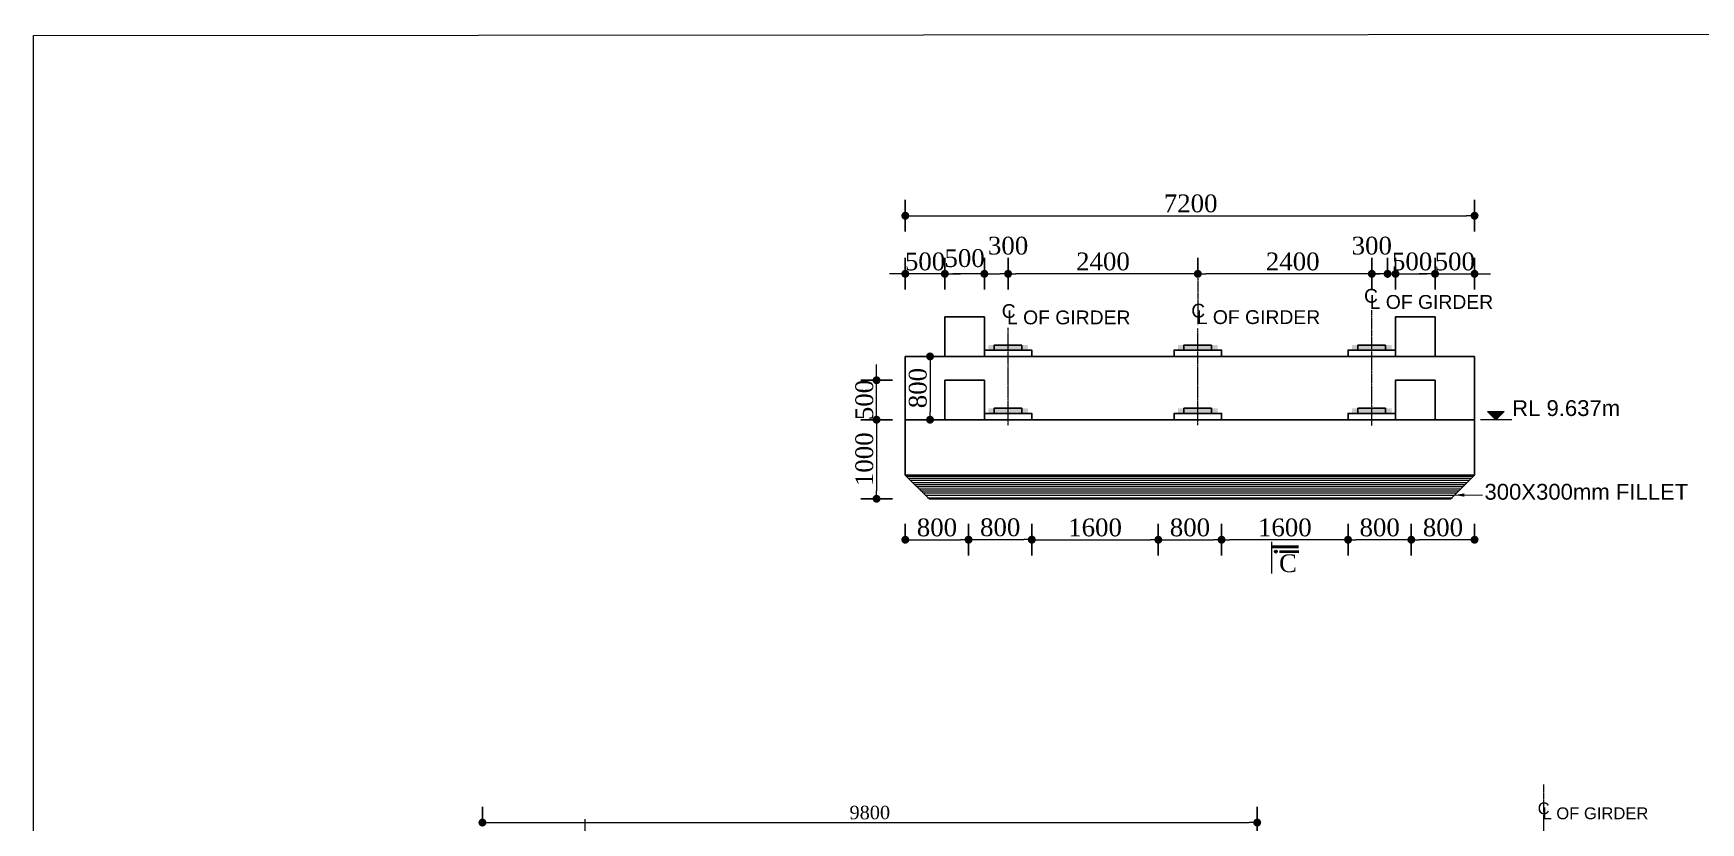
# Model space of a CAD drawing. Header units: millimetres. Extents: x -452357 to 35267, y 81803 to 461763.
# Drawn here: x -70227 to -49138, y 219305 to 229287 of the extents above; entities that cross this region are included whole.
import ezdxf

# ---------------------------------------------------------------- set-up
doc = ezdxf.new("R2010")
doc.units = ezdxf.units.MM
doc.header["$PDMODE"] = 2
doc.linetypes.add('CENTER', pattern=[2, 1.25, -0.25, 0.25, -0.25])
doc.layers.get('Defpoints').update_dxf_attribs({"lineweight": 13})
for name, color, linetype, lineweight in [('Center Line', 34, 'Continuous', 15), ('Dimision', 96, 'Continuous', 18), ('hatch', 65, 'Continuous', 15), ('Hatching', 65, 'Continuous', 20), ('Text', 7, 'Continuous', 15)]:
    doc.layers.add(name, color=color, linetype=linetype, lineweight=lineweight)
doc.layers.add('Pire Line', color=11, linetype='Continuous')
doc.styles.add('ROMANS', font='arial.ttf', dxfattribs={"height": 200})
doc.styles.get("Standard").update_dxf_attribs({"font": 'times.ttf'})
doc.dimstyles.new('ISO-25', dxfattribs={"dimtxt": 175, "dimasz": 100, "dimexe": 65, "dimexo": 115.625, "dimgap": 40, "dimtad": 1, "dimtoh": 1, "dimdec": 0, "dimtxsty": 'Standard', "dimblk": 'DOT', "dimcen": 300, "dimclrd": 256, "dimclre": 256, "dimclrt": 256, "dimadec": 0, "dimazin": 0, "dimtfac": 1, "dimtdec": 0, "dimtix": 1, "dimtmove": 0, "dimatfit": 3, "dimldrblk": 'DOT', "dimfxl": 75, "dimlwd": -1, "dimarcsym": 0})
doc.dimstyles.get("Standard").update_dxf_attribs({"dimtxt": 100, "dimasz": 100, "dimexe": 100, "dimexo": 100, "dimgap": 50, "dimtad": 1, "dimdec": 0, "dimlfac": -1, "dimzin": 0, "dimdsep": 46, "dimtxsty": 'Standard', "dimblk": 'DOT', "dimcen": 0, "dimclrd": 4, "dimclre": 4, "dimclrt": 4, "dimadec": 0, "dimazin": 0, "dimtfac": 1, "dimtdec": 0, "dimtix": 1, "dimtofl": 0, "dimtmove": 0, "dimatfit": 3, "dimfxl": 80, "dimtolj": 1, "dimtzin": 0, "dimlwd": 15, "dimarcsym": 2})

# ---------------------------------------------------------------- blocks, each defined once
blk = doc.blocks.new('_Dot')
at = {"color": 0, "linetype": 'ByBlock', "lineweight": -2}
blk.add_line((-0.5, 0), (-1, 0), dxfattribs=at)
at = {"color": 0, "linetype": 'ByBlock', "const_width": 0.5}
blk.add_lwpolyline([(-0.25, 0, 1), (0.25, 0, 1)], format="xyb", close=True, dxfattribs=at)
blk = doc.blocks.new('*D497')
at = {"layer": 'Defpoints', "color": 0, "ltscale": 3, "transparency": 16777216}
for p in [(-64547, 219164), (-54747, 219306), (-54747, 219047)]:
    blk.add_point(p, dxfattribs=at)
at = {"layer": 'Dimision', "lineweight": -2, "ltscale": 3, "transparency": 16777216}
for p, q in [((-64547, 219280), (-64547, 219506)), ((-54747, 219163), (-54747, 219506))]:
    blk.add_line(p, q, dxfattribs=at)
at = {"layer": 'Dimision', "ltscale": 3, "transparency": 16777216}
blk.add_line((-64447, 219306), (-54847, 219306), dxfattribs=at)
at = {"layer": 'Dimision', "ltscale": 3, "transparency": 16777216, "xscale": 100, "yscale": 100, "zscale": 100, "rotation": 180}
blk.add_blockref('_Dot', (-64547, 219306), dxfattribs=at)
at = {"layer": 'Dimision', "ltscale": 3, "transparency": 16777216, "xscale": 100, "yscale": 100, "zscale": 100}
blk.add_blockref('_Dot', (-54747, 219306), dxfattribs=at)
at = {"layer": 'Dimision', "ltscale": 3, "transparency": 16777216, "insert": (-59647, 219432), "char_height": 170, "attachment_point": 5}
blk.add_mtext('9800', dxfattribs=at)
blk = doc.blocks.new('*D534')
at = {"layer": 'Defpoints', "color": 0, "ltscale": 3, "transparency": 16777216}
for p in [(-57598, 223401), (-55998, 223401), (-55998, 222883)]:
    blk.add_point(p, dxfattribs=at)
at = {"layer": 'Dimision', "lineweight": -2, "ltscale": 3, "transparency": 16777216}
for p, q in [((-57598, 223083), (-57598, 222683)), ((-55998, 223083), (-55998, 222683))]:
    blk.add_line(p, q, dxfattribs=at)
at = {"layer": 'Dimision', "ltscale": 3, "transparency": 16777216}
blk.add_line((-57498, 222883), (-56098, 222883), dxfattribs=at)
at = {"layer": 'Dimision', "ltscale": 3, "transparency": 16777216, "xscale": 100, "yscale": 100, "zscale": 100, "rotation": 180}
blk.add_blockref('_Dot', (-57598, 222883), dxfattribs=at)
at = {"layer": 'Dimision', "ltscale": 3, "transparency": 16777216, "xscale": 100, "yscale": 100, "zscale": 100}
blk.add_blockref('_Dot', (-55998, 222883), dxfattribs=at)
at = {"layer": 'Dimision', "ltscale": 3, "transparency": 16777216, "insert": (-56798, 223037), "char_height": 225, "attachment_point": 5}
blk.add_mtext('1600', dxfattribs=at)
blk = doc.blocks.new('*D535')
at = {"layer": 'Defpoints', "color": 0, "ltscale": 3, "transparency": 16777216}
for p in [(-59198, 222883), (-58398, 222883), (-58398, 222883)]:
    blk.add_point(p, dxfattribs=at)
at = {"layer": 'Dimision', "lineweight": -2, "ltscale": 3, "transparency": 16777216}
for p, q in [((-59198, 222883), (-59198, 223083)), ((-58398, 222883), (-58398, 223083))]:
    blk.add_line(p, q, dxfattribs=at)
at = {"layer": 'Dimision', "ltscale": 3, "transparency": 16777216}
blk.add_line((-59098, 222883), (-58498, 222883), dxfattribs=at)
at = {"layer": 'Dimision', "ltscale": 3, "transparency": 16777216, "xscale": 100, "yscale": 100, "zscale": 100, "rotation": 180}
blk.add_blockref('_Dot', (-59198, 222883), dxfattribs=at)
at = {"layer": 'Dimision', "ltscale": 3, "transparency": 16777216, "xscale": 100, "yscale": 100, "zscale": 100}
blk.add_blockref('_Dot', (-58398, 222883), dxfattribs=at)
at = {"layer": 'Dimision', "ltscale": 3, "transparency": 16777216, "insert": (-58798, 223037), "char_height": 225, "attachment_point": 5}
blk.add_mtext('800', dxfattribs=at)
blk = doc.blocks.new('*D536')
at = {"layer": 'Defpoints', "color": 0, "ltscale": 3, "transparency": 16777216}
for p in [(-55198, 223401), (-53598, 223401), (-55198, 222883)]:
    blk.add_point(p, dxfattribs=at)
at = {"layer": 'Dimision', "lineweight": -2, "ltscale": 3, "transparency": 16777216}
for p, q in [((-55198, 223083), (-55198, 222683)), ((-53598, 223083), (-53598, 222683))]:
    blk.add_line(p, q, dxfattribs=at)
at = {"layer": 'Dimision', "ltscale": 3, "transparency": 16777216}
blk.add_line((-53698, 222883), (-55098, 222883), dxfattribs=at)
at = {"layer": 'Dimision', "ltscale": 3, "transparency": 16777216, "xscale": 100, "yscale": 100, "zscale": 100, "rotation": 180}
blk.add_blockref('_Dot', (-55198, 222883), dxfattribs=at)
at = {"layer": 'Dimision', "ltscale": 3, "transparency": 16777216, "xscale": 100, "yscale": 100, "zscale": 100}
blk.add_blockref('_Dot', (-53598, 222883), dxfattribs=at)
at = {"layer": 'Dimision', "ltscale": 3, "transparency": 16777216, "insert": (-54398, 223037), "char_height": 225, "attachment_point": 5}
blk.add_mtext('1600', dxfattribs=at)
blk = doc.blocks.new('*D537')
at = {"layer": 'Defpoints', "color": 0, "ltscale": 3, "transparency": 16777216}
for p in [(-52798, 222883), (-52798, 222883), (-51998, 222883)]:
    blk.add_point(p, dxfattribs=at)
at = {"layer": 'Dimision', "lineweight": -2, "ltscale": 3, "transparency": 16777216}
for p, q in [((-52798, 222883), (-52798, 223083)), ((-51998, 222883), (-51998, 223083))]:
    blk.add_line(p, q, dxfattribs=at)
at = {"layer": 'Dimision', "ltscale": 3, "transparency": 16777216}
blk.add_line((-52098, 222883), (-52698, 222883), dxfattribs=at)
at = {"layer": 'Dimision', "ltscale": 3, "transparency": 16777216, "xscale": 100, "yscale": 100, "zscale": 100, "rotation": 180}
blk.add_blockref('_Dot', (-52798, 222883), dxfattribs=at)
at = {"layer": 'Dimision', "ltscale": 3, "transparency": 16777216, "xscale": 100, "yscale": 100, "zscale": 100}
blk.add_blockref('_Dot', (-51998, 222883), dxfattribs=at)
at = {"layer": 'Dimision', "ltscale": 3, "transparency": 16777216, "insert": (-52398, 223037), "char_height": 225, "attachment_point": 5}
blk.add_mtext('800', dxfattribs=at)
blk = doc.blocks.new('*D538')
at = {"layer": 'Defpoints', "color": 0, "ltscale": 3, "transparency": 16777216}
for p in [(-58398, 223403), (-57598, 223403), (-57598, 222884)]:
    blk.add_point(p, dxfattribs=at)
at = {"layer": 'Dimision', "lineweight": -2, "ltscale": 3, "transparency": 16777216}
for p, q in [((-58398, 223084), (-58398, 222684)), ((-57598, 223084), (-57598, 222684))]:
    blk.add_line(p, q, dxfattribs=at)
at = {"layer": 'Dimision', "ltscale": 3, "transparency": 16777216}
blk.add_line((-58298, 222884), (-57698, 222884), dxfattribs=at)
at = {"layer": 'Dimision', "ltscale": 3, "transparency": 16777216, "xscale": 100, "yscale": 100, "zscale": 100, "rotation": 180}
blk.add_blockref('_Dot', (-58398, 222884), dxfattribs=at)
at = {"layer": 'Dimision', "ltscale": 3, "transparency": 16777216, "xscale": 100, "yscale": 100, "zscale": 100}
blk.add_blockref('_Dot', (-57598, 222884), dxfattribs=at)
at = {"layer": 'Dimision', "ltscale": 3, "transparency": 16777216, "insert": (-57998, 223039), "char_height": 225, "attachment_point": 5}
blk.add_mtext('800', dxfattribs=at)
blk = doc.blocks.new('*D539')
at = {"layer": 'Defpoints', "color": 0, "ltscale": 3, "transparency": 16777216}
for p in [(-53598, 223401), (-52798, 223401), (-53598, 222883)]:
    blk.add_point(p, dxfattribs=at)
at = {"layer": 'Dimision', "lineweight": -2, "ltscale": 3, "transparency": 16777216}
for p, q in [((-53598, 223083), (-53598, 222683)), ((-52798, 223083), (-52798, 222683))]:
    blk.add_line(p, q, dxfattribs=at)
at = {"layer": 'Dimision', "ltscale": 3, "transparency": 16777216}
blk.add_line((-52898, 222883), (-53498, 222883), dxfattribs=at)
at = {"layer": 'Dimision', "ltscale": 3, "transparency": 16777216, "xscale": 100, "yscale": 100, "zscale": 100, "rotation": 180}
blk.add_blockref('_Dot', (-53598, 222883), dxfattribs=at)
at = {"layer": 'Dimision', "ltscale": 3, "transparency": 16777216, "xscale": 100, "yscale": 100, "zscale": 100}
blk.add_blockref('_Dot', (-52798, 222883), dxfattribs=at)
at = {"layer": 'Dimision', "ltscale": 3, "transparency": 16777216, "insert": (-53198, 223037), "char_height": 225, "attachment_point": 5}
blk.add_mtext('800', dxfattribs=at)
blk = doc.blocks.new('*D540')
at = {"layer": 'Defpoints', "color": 0, "ltscale": 3, "transparency": 16777216}
for p in [(-55998, 223401), (-55198, 223401), (-55198, 222883)]:
    blk.add_point(p, dxfattribs=at)
at = {"layer": 'Dimision', "lineweight": -2, "ltscale": 3, "transparency": 16777216}
for p, q in [((-55998, 223083), (-55998, 222683)), ((-55198, 223083), (-55198, 222683))]:
    blk.add_line(p, q, dxfattribs=at)
at = {"layer": 'Dimision', "ltscale": 3, "transparency": 16777216}
blk.add_line((-55898, 222883), (-55298, 222883), dxfattribs=at)
at = {"layer": 'Dimision', "ltscale": 3, "transparency": 16777216, "xscale": 100, "yscale": 100, "zscale": 100, "rotation": 180}
blk.add_blockref('_Dot', (-55998, 222883), dxfattribs=at)
at = {"layer": 'Dimision', "ltscale": 3, "transparency": 16777216, "xscale": 100, "yscale": 100, "zscale": 100}
blk.add_blockref('_Dot', (-55198, 222883), dxfattribs=at)
at = {"layer": 'Dimision', "ltscale": 3, "transparency": 16777216, "insert": (-55598, 223037), "char_height": 225, "attachment_point": 5}
blk.add_mtext('800', dxfattribs=at)
blk = doc.blocks.new('*D546')
at = {"layer": 'Defpoints', "color": 0, "ltscale": 3, "transparency": 16777216}
for p in [(-58750, 224401), (-59562, 223401), (-58600, 223401)]:
    blk.add_point(p, dxfattribs=at)
at = {"layer": 'Dimision', "lineweight": -2, "ltscale": 3, "transparency": 16777216}
for p, q in [((-59362, 224401), (-59762, 224401)), ((-59362, 223401), (-59762, 223401))]:
    blk.add_line(p, q, dxfattribs=at)
at = {"layer": 'Dimision', "ltscale": 3, "transparency": 16777216}
blk.add_line((-59562, 224301), (-59562, 223501), dxfattribs=at)
at = {"layer": 'Dimision', "ltscale": 3, "transparency": 16777216, "xscale": 100, "yscale": 100, "zscale": 100}
for p, rotation in [((-59562, 224401), 90), ((-59562, 223401), 270)]:
    blk.add_blockref('_Dot', p, dxfattribs=dict(at, rotation=rotation))
at = {"layer": 'Dimision', "ltscale": 3, "transparency": 16777216, "insert": (-59716, 223901), "char_height": 225, "attachment_point": 5, "rotation": 90}
blk.add_mtext('1000', dxfattribs=at)
blk = doc.blocks.new('*D547')
at = {"layer": 'Defpoints', "color": 0, "ltscale": 3, "transparency": 16777216}
for p in [(-57898, 226246), (-58198, 224900), (-57898, 224887)]:
    blk.add_point(p, dxfattribs=at)
at = {"layer": 'Dimision', "lineweight": -2, "ltscale": 3, "transparency": 16777216}
for p, q in [((-58198, 226046), (-58198, 226446)), ((-57898, 226046), (-57898, 226446))]:
    blk.add_line(p, q, dxfattribs=at)
at = {"layer": 'Dimision', "ltscale": 3, "transparency": 16777216}
blk.add_line((-58098, 226246), (-57998, 226246), dxfattribs=at)
at = {"layer": 'Dimision', "ltscale": 3, "transparency": 16777216, "xscale": 100, "yscale": 100, "zscale": 100, "rotation": 180}
blk.add_blockref('_Dot', (-58198, 226246), dxfattribs=at)
at = {"layer": 'Dimision', "ltscale": 3, "transparency": 16777216, "xscale": 100, "yscale": 100, "zscale": 100}
blk.add_blockref('_Dot', (-57898, 226246), dxfattribs=at)
at = {"layer": 'Dimision', "ltscale": 3, "transparency": 16777216, "insert": (-57898, 226601), "char_height": 225, "attachment_point": 5}
blk.add_mtext('300', dxfattribs=at)
blk = doc.blocks.new('*D548')
at = {"layer": 'Defpoints', "color": 0, "ltscale": 3, "transparency": 16777216}
for p in [(-57898, 226246), (-55498, 226140), (-57898, 224887)]:
    blk.add_point(p, dxfattribs=at)
at = {"layer": 'Dimision', "lineweight": -2, "ltscale": 3, "transparency": 16777216}
for p, q in [((-57898, 226046), (-57898, 226446)), ((-55498, 226246), (-55498, 226446))]:
    blk.add_line(p, q, dxfattribs=at)
at = {"layer": 'Dimision', "ltscale": 3, "transparency": 16777216}
blk.add_line((-55598, 226246), (-57798, 226246), dxfattribs=at)
at = {"layer": 'Dimision', "ltscale": 3, "transparency": 16777216, "xscale": 100, "yscale": 100, "zscale": 100, "rotation": 180}
blk.add_blockref('_Dot', (-57898, 226246), dxfattribs=at)
at = {"layer": 'Dimision', "ltscale": 3, "transparency": 16777216, "xscale": 100, "yscale": 100, "zscale": 100}
blk.add_blockref('_Dot', (-55498, 226246), dxfattribs=at)
at = {"layer": 'Dimision', "ltscale": 3, "transparency": 16777216, "insert": (-56698, 226401), "char_height": 225, "attachment_point": 5}
blk.add_mtext('2400', dxfattribs=at)
blk = doc.blocks.new('*D549')
at = {"layer": 'Defpoints', "color": 0, "ltscale": 3, "transparency": 16777216}
for p in [(-55498, 226246), (-55498, 226140), (-53098, 226080)]:
    blk.add_point(p, dxfattribs=at)
at = {"layer": 'Dimision', "lineweight": -2, "ltscale": 3, "transparency": 16777216}
for p, q in [((-55498, 226246), (-55498, 226446)), ((-53098, 226195), (-53098, 226446))]:
    blk.add_line(p, q, dxfattribs=at)
at = {"layer": 'Dimision', "ltscale": 3, "transparency": 16777216}
blk.add_line((-53198, 226246), (-55398, 226246), dxfattribs=at)
at = {"layer": 'Dimision', "ltscale": 3, "transparency": 16777216, "xscale": 100, "yscale": 100, "zscale": 100, "rotation": 180}
blk.add_blockref('_Dot', (-55498, 226246), dxfattribs=at)
at = {"layer": 'Dimision', "ltscale": 3, "transparency": 16777216, "xscale": 100, "yscale": 100, "zscale": 100}
blk.add_blockref('_Dot', (-53098, 226246), dxfattribs=at)
at = {"layer": 'Dimision', "ltscale": 3, "transparency": 16777216, "insert": (-54298, 226401), "char_height": 225, "attachment_point": 5}
blk.add_mtext('2400', dxfattribs=at)
blk = doc.blocks.new('*D550')
at = {"layer": 'Defpoints', "color": 0, "ltscale": 3, "transparency": 16777216}
for p in [(-51998, 226980), (-59198, 226486), (-51998, 226370)]:
    blk.add_point(p, dxfattribs=at)
at = {"layer": 'Dimision', "lineweight": -2, "ltscale": 3, "transparency": 16777216}
for p, q in [((-59198, 226780), (-59198, 227180)), ((-51998, 226780), (-51998, 227180))]:
    blk.add_line(p, q, dxfattribs=at)
at = {"layer": 'Dimision', "ltscale": 3, "transparency": 16777216}
blk.add_line((-59098, 226980), (-52098, 226980), dxfattribs=at)
at = {"layer": 'Dimision', "ltscale": 3, "transparency": 16777216, "xscale": 100, "yscale": 100, "zscale": 100, "rotation": 180}
blk.add_blockref('_Dot', (-59198, 226980), dxfattribs=at)
at = {"layer": 'Dimision', "ltscale": 3, "transparency": 16777216, "xscale": 100, "yscale": 100, "zscale": 100}
blk.add_blockref('_Dot', (-51998, 226980), dxfattribs=at)
at = {"layer": 'Dimision', "ltscale": 3, "transparency": 16777216, "insert": (-55589, 227135), "char_height": 225, "attachment_point": 5}
blk.add_mtext('7200', dxfattribs=at)
blk = doc.blocks.new('*D551')
at = {"layer": 'Defpoints', "color": 0, "ltscale": 3, "transparency": 16777216}
for p in [(-59562, 224900), (-58426, 224900), (-59562, 224401)]:
    blk.add_point(p, dxfattribs=at)
at = {"layer": 'Dimision', "ltscale": 3, "transparency": 16777216}
for p, q in [((-59562, 225000), (-59562, 225100)), ((-59562, 224401), (-59562, 224900)), ((-59562, 224301), (-59562, 224201))]:
    blk.add_line(p, q, dxfattribs=at)
at = {"layer": 'Dimision', "lineweight": -2, "ltscale": 3, "transparency": 16777216}
for p, q in [((-59362, 224900), (-59762, 224900)), ((-59562, 224401), (-59762, 224401))]:
    blk.add_line(p, q, dxfattribs=at)
at = {"layer": 'Dimision', "ltscale": 3, "transparency": 16777216, "xscale": 100, "yscale": 100, "zscale": 100}
for p, rotation in [((-59562, 224900), 270), ((-59562, 224401), 90)]:
    blk.add_blockref('_Dot', p, dxfattribs=dict(at, rotation=rotation))
at = {"layer": 'Dimision', "ltscale": 3, "transparency": 16777216, "insert": (-59716, 224650), "char_height": 225, "attachment_point": 5, "rotation": 90}
blk.add_mtext('500', dxfattribs=at)
blk = doc.blocks.new('*D552')
at = {"layer": 'Defpoints', "color": 0, "ltscale": 3, "transparency": 16777216}
for p in [(-58698, 226246), (-58698, 224900), (-58198, 224100)]:
    blk.add_point(p, dxfattribs=at)
at = {"layer": 'Dimision', "lineweight": -2, "ltscale": 3, "transparency": 16777216}
for p, q in [((-58698, 226046), (-58698, 226446)), ((-58198, 226046), (-58198, 226446))]:
    blk.add_line(p, q, dxfattribs=at)
at = {"layer": 'Dimision', "ltscale": 3, "transparency": 16777216}
blk.add_line((-58298, 226246), (-58598, 226246), dxfattribs=at)
at = {"layer": 'Dimision', "ltscale": 3, "transparency": 16777216, "xscale": 100, "yscale": 100, "zscale": 100, "rotation": 180}
blk.add_blockref('_Dot', (-58698, 226246), dxfattribs=at)
at = {"layer": 'Dimision', "ltscale": 3, "transparency": 16777216, "xscale": 100, "yscale": 100, "zscale": 100}
blk.add_blockref('_Dot', (-58198, 226246), dxfattribs=at)
at = {"layer": 'Dimision', "ltscale": 3, "transparency": 16777216, "insert": (-58448, 226443), "char_height": 225, "attachment_point": 5}
blk.add_mtext('500', dxfattribs=at)
blk = doc.blocks.new('*D553')
at = {"layer": 'Defpoints', "color": 0, "ltscale": 3, "transparency": 16777216}
for p in [(-59198, 226246), (-58698, 224900), (-59198, 223601)]:
    blk.add_point(p, dxfattribs=at)
at = {"layer": 'Dimision', "lineweight": -2, "ltscale": 3, "transparency": 16777216}
for p, q in [((-59198, 226046), (-59198, 226446)), ((-58698, 226046), (-58698, 226446))]:
    blk.add_line(p, q, dxfattribs=at)
at = {"layer": 'Dimision', "ltscale": 3, "transparency": 16777216}
for p, q in [((-59298, 226246), (-59398, 226246)), ((-58698, 226246), (-59198, 226246)), ((-58598, 226246), (-58498, 226246))]:
    blk.add_line(p, q, dxfattribs=at)
at = {"layer": 'Dimision', "ltscale": 3, "transparency": 16777216, "xscale": 100, "yscale": 100, "zscale": 100}
blk.add_blockref('_Dot', (-59198, 226246), dxfattribs=at)
at = {"layer": 'Dimision', "ltscale": 3, "transparency": 16777216, "xscale": 100, "yscale": 100, "zscale": 100, "rotation": 180}
blk.add_blockref('_Dot', (-58698, 226246), dxfattribs=at)
at = {"layer": 'Dimision', "ltscale": 3, "transparency": 16777216, "insert": (-58948, 226401), "char_height": 225, "attachment_point": 5}
blk.add_mtext('500', dxfattribs=at)
blk = doc.blocks.new('*D554')
at = {"layer": 'Defpoints', "color": 0, "ltscale": 3, "transparency": 16777216}
for p in [(-51998, 226246), (-52498, 224900), (-51998, 224401)]:
    blk.add_point(p, dxfattribs=at)
at = {"layer": 'Dimision', "lineweight": -2, "ltscale": 3, "transparency": 16777216}
for p, q in [((-52498, 226046), (-52498, 226446)), ((-51998, 226046), (-51998, 226446))]:
    blk.add_line(p, q, dxfattribs=at)
at = {"layer": 'Dimision', "ltscale": 3, "transparency": 16777216}
for p, q in [((-52598, 226246), (-52698, 226246)), ((-52498, 226246), (-51998, 226246)), ((-51898, 226246), (-51798, 226246))]:
    blk.add_line(p, q, dxfattribs=at)
at = {"layer": 'Dimision', "ltscale": 3, "transparency": 16777216, "xscale": 100, "yscale": 100, "zscale": 100}
blk.add_blockref('_Dot', (-52498, 226246), dxfattribs=at)
at = {"layer": 'Dimision', "ltscale": 3, "transparency": 16777216, "xscale": 100, "yscale": 100, "zscale": 100, "rotation": 180}
blk.add_blockref('_Dot', (-51998, 226246), dxfattribs=at)
at = {"layer": 'Dimision', "ltscale": 3, "transparency": 16777216, "insert": (-52248, 226401), "char_height": 225, "attachment_point": 5}
blk.add_mtext('500', dxfattribs=at)
blk = doc.blocks.new('*D555')
at = {"layer": 'Defpoints', "color": 0, "ltscale": 3, "transparency": 16777216}
for p in [(-53298, 226246), (-53298, 224887), (-52998, 224900)]:
    blk.add_point(p, dxfattribs=at)
at = {"layer": 'Dimision', "lineweight": -2, "ltscale": 3, "transparency": 16777216}
for p, q in [((-53298, 226046), (-53298, 226446)), ((-52998, 226046), (-52998, 226446))]:
    blk.add_line(p, q, dxfattribs=at)
at = {"layer": 'Dimision', "ltscale": 3, "transparency": 16777216}
blk.add_line((-53098, 226246), (-53198, 226246), dxfattribs=at)
at = {"layer": 'Dimision', "ltscale": 3, "transparency": 16777216, "xscale": 100, "yscale": 100, "zscale": 100, "rotation": 180}
blk.add_blockref('_Dot', (-53298, 226246), dxfattribs=at)
at = {"layer": 'Dimision', "ltscale": 3, "transparency": 16777216, "xscale": 100, "yscale": 100, "zscale": 100}
blk.add_blockref('_Dot', (-52998, 226246), dxfattribs=at)
at = {"layer": 'Dimision', "ltscale": 3, "transparency": 16777216, "insert": (-53298, 226601), "char_height": 225, "attachment_point": 5}
blk.add_mtext('300', dxfattribs=at)
blk = doc.blocks.new('*D556')
at = {"layer": 'Defpoints', "color": 0, "ltscale": 3, "transparency": 16777216}
for p in [(-52498, 226246), (-52998, 224900), (-52498, 224900)]:
    blk.add_point(p, dxfattribs=at)
at = {"layer": 'Dimision', "lineweight": -2, "ltscale": 3, "transparency": 16777216}
for p, q in [((-52998, 226046), (-52998, 226446)), ((-52498, 226046), (-52498, 226446))]:
    blk.add_line(p, q, dxfattribs=at)
at = {"layer": 'Dimision', "ltscale": 3, "transparency": 16777216}
blk.add_line((-52898, 226246), (-52598, 226246), dxfattribs=at)
at = {"layer": 'Dimision', "ltscale": 3, "transparency": 16777216, "xscale": 100, "yscale": 100, "zscale": 100, "rotation": 180}
blk.add_blockref('_Dot', (-52998, 226246), dxfattribs=at)
at = {"layer": 'Dimision', "ltscale": 3, "transparency": 16777216, "xscale": 100, "yscale": 100, "zscale": 100}
blk.add_blockref('_Dot', (-52498, 226246), dxfattribs=at)
at = {"layer": 'Dimision', "ltscale": 3, "transparency": 16777216, "insert": (-52788, 226401), "char_height": 225, "attachment_point": 5}
blk.add_mtext('500', dxfattribs=at)
blk = doc.blocks.new('*D617')
at = {"layer": 'Defpoints', "color": 0, "ltscale": 3, "transparency": 16777216}
for p in [(-59198, 225201), (-59198, 224401), (-58885, 224401)]:
    blk.add_point(p, dxfattribs=at)
at = {"layer": 'Dimision', "lineweight": -2, "ltscale": 3, "transparency": 16777216}
for p, q in [((-59083, 225201), (-58685, 225201)), ((-59083, 224401), (-58685, 224401))]:
    blk.add_line(p, q, dxfattribs=at)
at = {"layer": 'Dimision', "ltscale": 3, "transparency": 16777216}
blk.add_line((-58885, 225101), (-58885, 224501), dxfattribs=at)
at = {"layer": 'Dimision', "ltscale": 3, "transparency": 16777216, "xscale": 100, "yscale": 100, "zscale": 100}
for p, rotation in [((-58885, 225201), 90), ((-58885, 224401), 270)]:
    blk.add_blockref('_Dot', p, dxfattribs=dict(at, rotation=rotation))
at = {"layer": 'Dimision', "ltscale": 3, "transparency": 16777216, "insert": (-59039, 224801), "char_height": 225, "attachment_point": 5, "rotation": 90}
blk.add_mtext('800', dxfattribs=at)

msp = doc.modelspace()

# ---------------------------------------------------------------- hatches: boundary and pattern name
at = {"layer": 'Dimision', "ltscale": 5}
msp.add_hatch(color=256, dxfattribs=at).paths.add_polyline_path([(-51834.1, 224506.7), (-51622, 224506.7), (-51728.1, 224400.6)])
at = {"layer": 'Pire Line', "ltscale": 3}
h = msp.add_hatch(color=256, dxfattribs=at)
h.paths.add_polyline_path([(-57648, 225345.6), (-57898.3, 225345.6), (-57898.3, 225280.6), (-57648, 225280.6)])
h.paths.add_polyline_path([(-57898.3, 225345.6), (-58148, 225345.6), (-58148, 225280.6), (-57898.3, 225280.6)])
h = msp.add_hatch(color=256, dxfattribs=at)
h.paths.add_polyline_path([(-55248, 225345.6), (-55498.3, 225345.6), (-55498.3, 225280.6), (-55248, 225280.6)])
h.paths.add_polyline_path([(-55498.3, 225345.6), (-55748, 225345.6), (-55748, 225280.6), (-55498.3, 225280.6)])
h = msp.add_hatch(color=256, dxfattribs=at)
h.paths.add_polyline_path([(-53048, 225345.6), (-53298.3, 225345.6), (-53298.3, 225280.6), (-53048, 225280.6)])
h.paths.add_polyline_path([(-53298.3, 225345.6), (-53548, 225345.6), (-53548, 225280.6), (-53298.3, 225280.6)])
h = msp.add_hatch(color=256, dxfattribs=at)
h.paths.add_polyline_path([(-57648, 224545.6), (-57898.3, 224545.6), (-57898.3, 224480.6), (-57648, 224480.6)])
h.paths.add_polyline_path([(-57898.3, 224545.6), (-58148, 224545.6), (-58148, 224480.6), (-57898.3, 224480.6)])
h = msp.add_hatch(color=256, dxfattribs=at)
h.paths.add_polyline_path([(-55248, 224545.6), (-55498.3, 224545.6), (-55498.3, 224480.6), (-55248, 224480.6)])
h.paths.add_polyline_path([(-55498.3, 224545.6), (-55748, 224545.6), (-55748, 224480.6), (-55498.3, 224480.6)])
h = msp.add_hatch(color=256, dxfattribs=at)
h.paths.add_polyline_path([(-53048, 224545.6), (-53298.3, 224545.6), (-53298.3, 224480.6), (-53048, 224480.6)])
h.paths.add_polyline_path([(-53298.3, 224545.6), (-53548, 224545.6), (-53548, 224480.6), (-53298.3, 224480.6)])
at = {"layer": 'Text'}
msp.add_hatch(color=256, dxfattribs=at).paths.add_polyline_path([(-54494.7, 222732.8, 1), (-54530.5, 222732.8, 1)])

# ---------------------------------------------------------------- linework, layer by layer
at = {"layer": 'Center Line', "linetype": 'CENTER'}
for p, q in [((-53298.3, 224323.6), (-53298.3, 225785)), ((-57898.3, 224329.9), (-57898.3, 225561.2)), ((-55498.3, 224329.9), (-55498.3, 225553.3)), ((-51120.7, 216704.1), (-51120.7, 219786)), ((-63246.5, 216419.6), (-63246.5, 219350.3))]:
    msp.add_line(p, q, dxfattribs=at)
at = {"layer": 'Dimision', "linetype": 'CENTER'}
for p, q in [((-55498.3, 226355), (-55498.3, 225603.2)), ((-59398.3, 224926.7), (-59398.3, 224926.7))]:
    msp.add_line(p, q, dxfattribs=at)
at = {"layer": 'Dimision', "ltscale": 10}
for p, q in [((-59203.3, 224642), (-59203.3, 224642)), ((-59198.3, 224400.6), (-59198.3, 224400.6))]:
    msp.add_line(p, q, dxfattribs=at)
at = {"layer": 'Dimision', "ltscale": 5}
msp.add_line((-51524.9, 224400.6), (-51921.7, 224400.6), dxfattribs=at)
msp.add_lwpolyline([(-51834.1, 224506.7), (-51622, 224506.7), (-51728.1, 224400.6)], close=True, dxfattribs=at)
at = {"layer": 'hatch', "ltscale": 3}
msp.add_line((-52798.3, 223400.9), (-58398.3, 223400.9), dxfattribs=at)
msp.add_lwpolyline([(-70226.7, 229261.8), (-36457, 229287.1), (-36457, 185240.2), (-70226.7, 185240.2)], close=True, dxfattribs=at)
at = {"layer": 'Hatching', "ltscale": 5}
for points in [[(-59185, 223687.6), (-52011.6, 223687.6)], [(-59158.4, 223660.9), (-52038.2, 223660.9)], [(-59131.7, 223634.3), (-52064.9, 223634.3)], [(-59105, 223607.6), (-52091.6, 223607.6)], [(-59078.3, 223580.9), (-52118.3, 223580.9)], [(-59051.7, 223554.2), (-52145, 223554.2)], [(-59025, 223527.6), (-52171.6, 223527.6)], [(-59000, 223502.6), (-52196.6, 223502.6)], [(-58973.3, 223475.9), (-52223.3, 223475.9)], [(-58945, 223447.6), (-52251.6, 223447.6)], [(-58918, 223414), (-52278.6, 223414)]]:
    msp.add_lwpolyline(points, dxfattribs=at)
at = {"layer": 'Pire Line', "ltscale": 5}
for p, q in [((-59198.3, 223700.9), (-59198.3, 225200.6)), ((-57697.6, 225200.6), (-55698.3, 225200.6)), ((-51998.3, 225200.6), (-51998.3, 223700.9)), ((-59198.3, 224400.6), (-58098.3, 224400.6)), ((-57697.6, 224400.6), (-55698.3, 224400.6)), ((-51998.3, 223700.9), (-59198.3, 223700.9)), ((-58898.3, 223400.9), (-59198.3, 223700.9)), ((-52298.3, 223400.9), (-51998.3, 223700.9)), ((-52298.3, 223400.9), (-58898.3, 223400.9))]:
    msp.add_line(p, q, dxfattribs=at)
at = {"layer": 'Pire Line', "ltscale": 3}
for p, q in [((-59198.3, 225200.6), (-51998.3, 225200.6)), ((-59198.3, 224400.6), (-51998.3, 224400.6))]:
    msp.add_line(p, q, dxfattribs=at)
at = {"layer": 'Pire Line', "ltscale": 5}
for points in [[(-58698.4, 225700.2), (-58198.3, 225700.2), (-58198.3, 225200.6), (-58698.4, 225200.6)], [(-52498.2, 225700.2), (-52998.3, 225700.2), (-52998.3, 225200.6), (-52498.2, 225200.6)], [(-57723.3, 225345.6), (-58073.3, 225345.6), (-58073.3, 225280.6), (-57723.3, 225280.6)], [(-55323.3, 225345.6), (-55673.3, 225345.6), (-55673.3, 225280.6), (-55323.3, 225280.6)], [(-53123.3, 225345.6), (-53473.3, 225345.6), (-53473.3, 225280.6), (-53123.3, 225280.6)], [(-58698.4, 224900.2), (-58198.3, 224900.2), (-58198.3, 224400.6), (-58698.4, 224400.6)], [(-52498.2, 224900.2), (-52998.3, 224900.2), (-52998.3, 224400.6), (-52498.2, 224400.6)], [(-57723.3, 224545.6), (-58073.3, 224545.6), (-58073.3, 224480.6), (-57723.3, 224480.6)], [(-55323.3, 224545.6), (-55673.3, 224545.6), (-55673.3, 224480.6), (-55323.3, 224480.6)], [(-53123.3, 224545.6), (-53473.3, 224545.6), (-53473.3, 224480.6), (-53123.3, 224480.6)]]:
    msp.add_lwpolyline(points, close=True, dxfattribs=at)
for points in [[(-57598, 225200.6), (-57598, 225280.6), (-58198, 225280.6), (-58198, 225200.6)], [(-55198, 225200.6), (-55198, 225280.6), (-55798, 225280.6), (-55798, 225200.6)], [(-52998, 225200.6), (-52998, 225280.6), (-53598, 225280.6), (-53598, 225200.6)], [(-57598, 224400.6), (-57598, 224480.6), (-58198, 224480.6), (-58198, 224400.6)], [(-55198, 224400.6), (-55198, 224480.6), (-55798, 224480.6), (-55798, 224400.6)], [(-52998, 224400.6), (-52998, 224480.6), (-53598, 224480.6), (-53598, 224400.6)]]:
    msp.add_lwpolyline(points, dxfattribs=at)
at = {"layer": 'Text'}
msp.add_line((-54560.7, 222456.6), (-54560.7, 222857), dxfattribs=at)
at = {"layer": 'Text', "const_width": 35.9}
for points in [[(-54572, 222793.9), (-54222.6, 222793.9)], [(-54467.1, 222732.8), (-54217.6, 222732.8)]]:
    msp.add_lwpolyline(points, dxfattribs=at)
at = {"layer": 'Text'}
msp.add_circle((-54512.6, 222732.8), 17.9, dxfattribs=at)

# ---------------------------------------------------------------- texts
at = {"layer": 'Text', "style": 'ROMANS'}
for s, p in [('RL 9.637m ', (-51523.3, 224447.6)), ('300X300mm FILLET', (-51872.8, 223389.4))]:
    msp.add_text(s, height=200, dxfattribs=at).set_placement(p)
at = {"layer": 'Text'}
msp.add_text('C', height=224.2, dxfattribs=at).set_placement((-54470.9, 222473.5))
at = {"layer": 'Text', "width": 8235.459, "attachment_point": 1, "style": 'ROMANS'}
for s, insert, char_height in [('C', (-57978.5, 225862.3), 175), ('C', (-55581.6, 225867.1), 175), ('C', (-53396.2, 226055.5), 175), ('L OF GIRDER', (-53324.7, 225977.6), 175), ('L OF GIRDER', (-57912.1, 225782.2), 175), ('L OF GIRDER', (-55512.1, 225785.8), 175), ('C', (-51200, 219561.2), 150), ('L OF GIRDER', (-51138.5, 219498), 150)]:
    msp.add_mtext(s, dxfattribs=dict(at, insert=insert, char_height=char_height))

# ---------------------------------------------------------------- dimensions: what is measured, and where the dimension line sits
at = {"layer": 'Dimision', "ltscale": 3}
for base, p1, p2, override, picture, middle in [((-51998.3, 226980.2), (-59198.3, 226486.2), (-51998.3, 226369.5), {"dimtxt": 225, "dimexe": 200, "dimfxl": 200, "dimfxlon": 1}, '*D550', (-55588.6, 226980.2)), ((-57898.3, 226246.3), (-58198.3, 224900.2), (-57898.3, 224886.8), {"dimtxt": 225, "dimexe": 200, "dimtmove": 1, "dimfxl": 200, "dimfxlon": 1}, '*D547', (-57898.3, 226446.3)), ((-58698.4, 226246.3), (-58198.3, 224100.2), (-58698.4, 224900.2), {"dimtxt": 225, "dimexe": 200, "dimtmove": 1, "dimfxl": 200, "dimfxlon": 1}, '*D552', (-58448.4, 226288.2)), ((-54746.5, 219305.6), (-64546.5, 219164.1), (-54746.5, 219047.4), {"dimtxt": 170, "dimexe": 200, "dimfxl": 200, "dimfxlon": 1}, '*D497', (-59646.5, 219305.6))]:
    dim = msp.add_linear_dim(base=base, p1=p1, p2=p2, dimstyle='ISO-25', override=override, dxfattribs=at)
    dim.commit()
    dim.dimension.update_dxf_attribs({"geometry": picture, "text_midpoint": middle, "dimtype": 160})
for base, p2, picture, middle in [((-53298.3, 226246.3), (-53298.3, 224886.8), '*D555', (-53298.3, 226446.3)), ((-52498.2, 226246.3), (-52498.2, 224900.2), '*D556', (-52788.1, 226246.3))]:
    dim = msp.add_linear_dim(base=base, p1=(-52998.3, 224900.2), p2=p2, angle=180, dimstyle='ISO-25', override={"dimtxt": 225, "dimexe": 200, "dimtmove": 1, "dimfxl": 200, "dimfxlon": 1}, dxfattribs=at)
    dim.commit()
    dim.dimension.update_dxf_attribs({"geometry": picture, "text_midpoint": middle, "dimtype": 160})
for base, p1, p2, override, picture, middle in [((-59198.3, 226246.3), (-58698.4, 224900.2), (-59198.3, 223600.6), {"dimtxt": 225, "dimexe": 200, "dimtmove": 1, "dimfxl": 200, "dimfxlon": 1}, '*D553', (-58948.4, 226400.8)), ((-57598.3, 222884.3), (-58398.3, 223402.5), (-57598.3, 223402.5), {"dimtxt": 225, "dimexe": 200, "dimfxl": 200, "dimfxlon": 1}, '*D538', (-57998.3, 223038.7)), ((-55998.3, 222882.7), (-57598.3, 223400.9), (-55998.3, 223400.9), {"dimtxt": 225, "dimexe": 200, "dimfxl": 200, "dimfxlon": 1}, '*D534', (-56798.3, 223037.1)), ((-55198.3, 222882.7), (-55998.3, 223400.9), (-55198.3, 223400.9), {"dimtxt": 225, "dimexe": 200, "dimfxl": 200, "dimfxlon": 1}, '*D540', (-55598.3, 223037.1))]:
    dim = msp.add_linear_dim(base=base, p1=p1, p2=p2, dimstyle='ISO-25', override=override, dxfattribs=at)
    dim.commit()
    dim.dimension.update_dxf_attribs({"geometry": picture, "text_midpoint": middle})
for base, p1, p2, angle, override, picture, middle in [((-57898.3, 226246.3), (-55498.3, 226139.6), (-57898.3, 224886.8), 180, {"dimtxt": 225, "dimexe": 200, "dimfxl": 200, "dimfxlon": 1}, '*D548', (-56698.3, 226400.8)), ((-55498.3, 226246.3), (-53098.3, 226079.6), (-55498.3, 226139.6), 180, {"dimtxt": 225, "dimexe": 200, "dimfxl": 200, "dimfxlon": 1}, '*D549', (-54298.3, 226400.8)), ((-51998.3, 226246.3), (-52498.2, 224900.2), (-51998.3, 224400.6), 180, {"dimtxt": 225, "dimexe": 200, "dimtmove": 1, "dimfxl": 200, "dimfxlon": 1}, '*D554', (-52248.2, 226400.8)), ((-58884.6, 224400.6), (-59198.3, 225200.6), (-59198.3, 224400.6), 90, {"dimtxt": 225, "dimexe": 200, "dimtmove": 1, "dimfxl": 200, "dimfxlon": 1}, '*D617', (-59039, 224800.6)), ((-59562, 224900.2), (-59562, 224400.6), (-58426.5, 224900.2), 90, {"dimtxt": 225, "dimexe": 200, "dimfxl": 200, "dimfxlon": 1}, '*D551', (-59716.4, 224650.4)), ((-59562, 223400.9), (-58749.7, 224400.6), (-58599.7, 223400.9), 90, {"dimtxt": 225, "dimexe": 200, "dimfxl": 200, "dimfxlon": 1}, '*D546', (-59716.4, 223900.7)), ((-55198.3, 222882.7), (-53598.3, 223400.9), (-55198.3, 223400.9), 180, {"dimtxt": 225, "dimexe": 200, "dimfxl": 200, "dimfxlon": 1}, '*D536', (-54398.3, 223037.1)), ((-53598.3, 222882.7), (-52798.3, 223400.9), (-53598.3, 223400.9), 180, {"dimtxt": 225, "dimexe": 200, "dimfxl": 200, "dimfxlon": 1}, '*D539', (-53198.3, 223037.1))]:
    dim = msp.add_linear_dim(base=base, p1=p1, p2=p2, angle=angle, dimstyle='ISO-25', override=override, dxfattribs=at)
    dim.commit()
    dim.dimension.update_dxf_attribs({"geometry": picture, "text_midpoint": middle})
for p1, p2, picture, middle in [((-59198.3, 222882.7), (-58398.3, 222882.7), '*D535', (-58798.3, 223037.1)), ((-51998.3, 222882.7), (-52798.3, 222882.7), '*D537', (-52398.3, 223037.1))]:
    dim = msp.add_aligned_dim(p1=p1, p2=p2, distance=0, dimstyle='ISO-25', override={"dimtxt": 225, "dimexe": 200, "dimfxl": 200, "dimfxlon": 1}, dxfattribs=at)
    dim.commit()
    dim.dimension.update_dxf_attribs({"geometry": picture, "text_midpoint": middle})

# ---------------------------------------------------------------- leaders
at = {"layer": 'Dimision', "ltscale": 10}
msp.add_leader([(-52251.6, 223447.6), (-51896.8, 223449.5)], dimstyle='Standard', override={"dimasz": 125}, dxfattribs=at)

doc.saveas('drawing.dxf')
